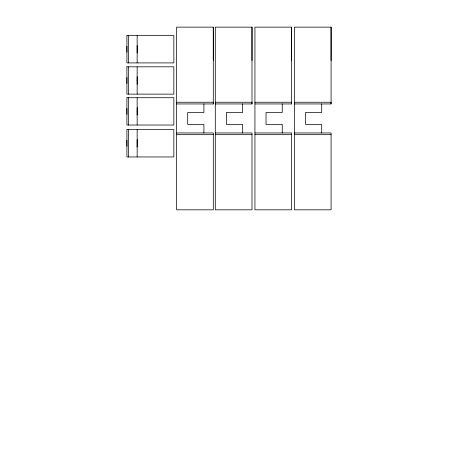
<?xml version="1.0" encoding="UTF-8"?>
<svg xmlns="http://www.w3.org/2000/svg" width="458" height="458" viewBox="0 0 458 458"><rect width="100%" height="100%" fill="white"/><g stroke="black" fill="none" stroke-linecap="round" stroke-linejoin="round"><path stroke-width="0.69" d="M128.618 156.957L128.618 129.648M128.618 125.028L128.618 97.72M128.618 94.125L128.618 66.816M128.618 62.906L128.618 35.598M137.154 156.957L137.154 129.648M137.154 125.028L137.154 97.72M137.154 94.125L137.154 66.816M137.154 62.906L137.154 35.598M176.599 103.949L213.296 103.949L213.296 27.136L176.599 27.136L176.599 209.816L213.296 209.816L213.296 132.963L176.599 132.963M215.3 103.949L251.997 103.949L251.997 27.136L215.3 27.136L215.3 209.816L251.997 209.816L251.997 132.963L215.3 132.963M254.929 103.949L291.626 103.949L291.626 27.136L254.929 27.136L254.929 209.816L291.626 209.816L291.626 132.963L254.929 132.963M294.391 103.949L331.088 103.949L331.088 27.136L294.391 27.136L294.391 209.816L331.088 209.816L331.088 132.963L294.391 132.963M176.599 102.243L213.296 102.243L213.296 103.949M215.3 102.243L251.997 102.243L251.997 103.949M254.929 102.243L291.626 102.243L291.626 103.949M294.391 102.243L331.088 102.243L331.088 103.949M176.599 134.669L213.296 134.669M215.3 134.669L251.997 134.669M254.929 134.669L291.626 134.669M294.391 134.669L331.088 134.669M331.088 27.136L331.088 60.53M321.699 103.949L321.699 112.485L305.486 112.485L305.486 124.433L321.699 124.433L321.699 132.963M291.626 27.136L291.626 60.53M282.237 103.949L282.237 112.485L266.024 112.485L266.024 124.433L282.237 124.433L282.237 132.963M251.997 27.136L251.997 60.53M242.608 103.949L242.608 112.485L226.395 112.485L226.395 124.433L242.608 124.433L242.608 132.963M213.296 27.136L213.296 60.53M203.907 103.949L203.907 112.485L187.688 112.485L187.688 124.433L203.907 124.433L203.907 132.963M137.154 45.525L137.154 52.979M137.154 76.744L137.154 84.198M137.154 107.647L137.154 115.101M137.154 139.576L137.154 147.029M126.912 46.269L126.912 52.235M126.912 77.488L126.912 83.453M126.912 108.391L126.912 114.357M126.912 140.32L126.912 146.285M126.912 129.648L126.912 156.957L173.851 156.957L173.851 129.648L126.912 129.648M126.912 97.72L126.912 125.028L173.851 125.028L173.851 97.72L126.912 97.72M126.912 66.816L126.912 94.125L173.851 94.125L173.851 66.816L126.912 66.816M126.912 35.598L126.912 62.906L173.851 62.906L173.851 35.598L126.912 35.598"/></g></svg>
